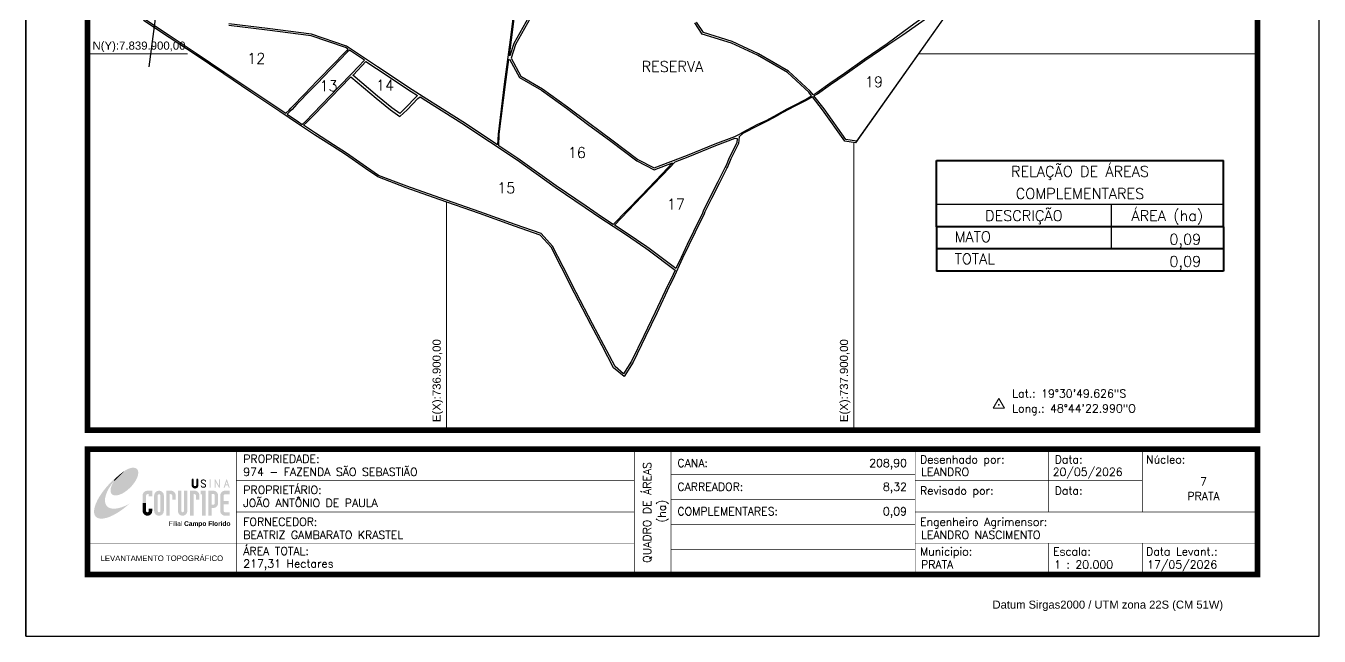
# Model space of a CAD drawing. Header units: millimetres. Extents: x 735867 to 739043, y 7838471 to 7842962.
# Drawn here: x 735867 to 739043, y 7838471 to 7839968 of the extents above; entities that cross this region are included whole.
import ezdxf
from ezdxf.enums import TextEntityAlignment as Align

# ---------------------------------------------------------------- set-up
doc = ezdxf.new("R2010")
doc.units = ezdxf.units.MM
doc.linetypes.add('LIN0', pattern=[0])
doc.layers.add('0114000974', color=1, linetype='Continuous', lineweight=25)
doc.layers.add('MALHA', color=8, linetype='Continuous', lineweight=9)
for name, color, linetype in [('0114000974010', 5, 'Continuous'), ('0114000974011', 5, 'Continuous'), ('0114000974012', 5, 'Continuous'), ('0114000974013', 5, 'Continuous'), ('0114000974014', 5, 'Continuous'), ('0114000974015', 5, 'Continuous'), ('0114000974016', 5, 'Continuous'), ('0114000974017', 5, 'Continuous'), ('0114000974018', 5, 'Continuous'), ('0114000974019', 5, 'Continuous'), ('MARGEM', 5, 'Continuous'), ('QUADRO_DE_AREAS_COMPLEMENTARES', 7, 'Continuous'), ('REDE_DE_LUZ', 6, 'Continuous'), ('TEXTO', 7, 'Continuous')]:
    doc.layers.add(name, color=color, linetype=linetype)
doc.styles.add('ARIAL', font='arial.ttf')
doc.styles.add('marcelo', font='arial.ttf')
doc.styles.add('Simplex', font='simplex.shx')
doc.styles.get("Standard").update_dxf_attribs({"font": 'arial.ttf'})

# ---------------------------------------------------------------- blocks, each defined once
blk = doc.blocks.new('A$C78F83FB3')
at = {"layer": 'MARGEM'}
h = blk.add_hatch(color=20, dxfattribs=at)
edge = h.paths.add_edge_path()
edge.add_ellipse((19.49252969805752, 23.76901074934267), major_axis=(-6.677515766303305, -6.672000075778349), ratio=0.4694262812226394, start_angle=311.7501504801908, end_angle=220.5612121752525)
edge.add_ellipse((22.82986204686245, 22.05041624295973), major_axis=(12.64314690165941, 11.29363695207668), ratio=0.4576143536588932, start_angle=68.74487958061722, end_angle=125.2374616450492)
edge = h.paths.add_edge_path()
edge.add_ellipse((18.27843590813358, 18.7000237299826), major_axis=(13.94641179084385, 13.58731591489177), ratio=0.3868478959663504, start_angle=38.37194142280983, end_angle=256.2669496084548)
edge.add_ellipse((22.82986204686245, 22.05041624295973), major_axis=(12.64314690165941, 11.29363695207668), ratio=0.4576143536588932, start_angle=125.23746164504931, end_angle=224.6154002363744, ccw=False)
edge.add_ellipse((19.49252969805752, 23.76901074934267), major_axis=(-6.677515766303305, -6.672000075778349), ratio=0.4694262812226394, start_angle=220.5612121752525, end_angle=311.75015048019094, ccw=False)
for color, points in [(20, [(15.45778863352393, 26.11761229920649), (14.17280382091781, 24.81128310102486), (14.05645962093626, 24.24171790170931), (14.38920902820905, 23.9691135479834), (14.66876066836198, 24.54100542205833), (19.47055702085276, 29.31586893338226), (18.478636349427, 28.66270637947582), (17.30636584001263, 27.78430901903175)]), (7, [(58.42352549412317, 24.89581709045433), (57.90177264164231, 24.89581709045433), (57.90177264164231, 21.73131122875475, -0.414213562374883), (57.15176906722627, 20.98130765992664), (56.84072906763322, 20.98130765992664, -0.4142135623713062), (56.09072549368284, 21.73131122875475), (56.09072549368284, 24.89581709045433), (55.56897264120198, 24.89581709045433), (55.56897264120198, 21.73131122875475, 0.414213562374881), (56.84072906763322, 20.45955480325483), (57.15176906722627, 20.45955480325483, 0.4142135623748828), (58.42352549412317, 21.73131122875475)]), (7, [(62.37154563290096, 23.70182066101097), (62.89329848538182, 23.70182066101097, 0.4142135623730951), (61.69930205873242, 24.89581709045433), (61.23274206004134, 24.89581709045433, 0.3963175009979032), (60.04100183124683, 23.77518751162552), (60.04280685453704, 23.72460765826963, 0.1519117205371636), (60.39122131007752, 22.97353964734339), (60.46165448154352, 22.91855621028208), (62.18180790224142, 21.99944823670648), (62.18180526939249, 21.99945144790672, -0.1319208741206539), (62.36827062263182, 21.58727541256212, -0.3855775380272414), (61.69930205873242, 20.98130765992664), (61.23274206004134, 20.98130765992664, -0.4142135623730951), (60.56049848587282, 21.65355123269819), (60.0387456329263, 21.65355123269819, 0.4142135623730951), (61.23274206004134, 20.45955480325483), (61.69930205873242, 20.45955480325483, 0.4025456992427911), (62.89234340290568, 21.6058038069632, 0.1652924309341208), (62.50825860637269, 22.41658163506054), (60.75023621653236, 23.35592365700268, -0.1319196639834037), (60.56377349614194, 23.76809648114704, -0.3855775380884511), (61.23274206004134, 24.37406423378252), (61.69930205873242, 24.37406423378252, -0.4142135623730951)]), (7, [(61.69930205873242, 24.89581709045433), (61.23274206004134, 24.89581709045433, 0.3963175009979032), (60.04100183124683, 23.77518751162552), (60.04280685453704, 23.72460765826963, 0.1519117205371611), (60.39122131007752, 22.97353964734339), (60.46165448154352, 22.91855621028208), (62.18180381373532, 21.9994504197266), (62.84865511494718, 21.82638670939468, 0.1240701534849262), (62.50825860637269, 22.41658163506054), (60.75023621653236, 23.35592365700268, -0.1319196639834049), (60.56377349614194, 23.76809648114704, -0.3855775380884474), (61.23274206004134, 24.37406423378252), (61.69930205873242, 24.37406423378252, -0.4142135623730951), (62.37154563290096, 23.70182066101097), (62.89329848538182, 23.70182066101097, 0.4142135623730951)]), (7, [(30.9688489884793, 12.46057883340381), (29.12956578849844, 12.46057883340381), (29.12956578849844, 8.205600146832694, 1), (34.2927860744021, 8.205600146832694), (34.2927860744021, 9.41204148966335), (32.45350287442125, 9.41204148966335), (32.45350287442125, 8.205932778003444, -1), (30.9688489884793, 8.205932778003444)])]:
    blk.add_hatch(color=color, dxfattribs=at).paths.add_polyline_path(points)
h = blk.add_hatch(color=7, dxfattribs=at)
h.paths.add_polyline_path([(65.24143545382685, 24.89581709045433), (64.719682601346, 24.89581709045433), (64.719682601346, 20.45955480325483), (65.24143545382685, 20.45955480325483)])
h.paths.add_polyline_path([(67.37773595663748, 20.45955480325483), (67.89948880865266, 20.45955480325483), (67.89948880865266, 23.74000002134108), (69.73896931304625, 20.45955480325483), (70.2326689661204, 20.45955480325483), (70.2326689661204, 24.89581709045433), (69.7109161141052, 24.89581709045433), (69.7109161141052, 21.57635474640392), (67.84955710505164, 24.89581709045433), (67.37773595663748, 24.89581709045433)])
h.paths.add_polyline_path([(72.1717090551465, 20.45955480325483), (72.72063637624524, 20.45955480325483), (73.13604753471007, 21.73022423374914), (74.48635787709645, 21.73022423374914), (74.90176903695829, 20.45955480325483), (75.45069635805703, 20.45955480325483), (74.00037984323716, 24.89581709045433), (73.62202556996635, 24.89581709045433)])
h.paths.add_polyline_path([(73.81120270590327, 23.79540475893282), (74.31578482926852, 22.25197709042095), (73.30662058346934, 22.25197709042095)], flags=16)
h = blk.add_hatch(color=7, dxfattribs=at)
h.paths.add_polyline_path([(31.71117593214876, 18.92856948513054, 0.4142135623717892), (29.12956578849844, 16.34695934939645), (29.12956578849844, 12.46057883340381), (30.9688489884793, 12.46057883340381), (30.9688489884793, 16.34695934939645, -0.4142135623683335), (31.71117593214876, 17.08928628701233), (32.45350287442125, 17.08928628701233), (32.45350287442125, 16.01580948817991), (34.2927860744021, 16.01580948817991), (34.2927860744021, 18.92856948513054)])
h.paths.add_polyline_path([(44.14898754988826, 17.0892876802709, -0.4142135623742375), (44.8913144926264, 16.34696074265503), (44.8913144926264, 14.10088421094679), (46.72464781633607, 14.10088421094679), (46.72464781633607, 16.1717890470054, 0.4339372041620699), (44.15166642895928, 18.92856948513054), (41.7684372962176, 18.92856948513054), (41.7684372962176, 12.46057883340381), (43.60997205932654, 12.46057883340381), (43.60997205932654, 17.0892876802709)])
h.paths.add_polyline_path([(43.60997205932654, 12.46057883340381), (41.7684372962176, 12.46057883340381), (41.7684372962176, 5.62342431831621), (43.60997205932654, 5.62342431831621)])
h.paths.add_polyline_path([(47.92285833374626, 12.46057883340381), (49.75384713343373, 12.46057883340381), (49.75384713343373, 18.92856948513054), (47.92285833374626, 18.92856948513054)])
h.paths.add_polyline_path([(52.90999316058151, 18.92856948513054), (51.07900436042837, 18.92856948513054), (51.07900436042837, 12.46057883340381), (52.90999316058151, 12.46057883340381)])
h.paths.add_polyline_path([(51.07900436042837, 8.116991732897986, -1), (49.75384713343373, 8.116991732897986), (49.75384713343373, 12.46057883340381), (47.92285833374626, 12.46057883340381), (47.92285833374626, 8.116991732897986, 1), (52.90999316058151, 8.116991732897986), (52.90999316058151, 12.46057883340381), (51.07900436042837, 12.46057883340381)])
h.paths.add_polyline_path([(54.4059423576764, 12.46057883340381), (56.24711036595545, 12.46057883340381), (56.24711036595545, 17.0892876802709), (56.78612585605151, 17.0892876802709, -0.4142135623742375), (57.52845279878965, 16.34696074265503), (57.52845279878965, 14.10088421094679), (59.36178612343065, 14.10088421094679), (59.36178612343065, 16.1717890470054, 0.433937204159849), (56.78880473512254, 18.92856948513054), (54.4059423576764, 18.92856948513054)])
h.paths.add_polyline_path([(56.24711036595545, 12.46057883340381), (54.4059423576764, 12.46057883340381), (54.4059423576764, 5.62342431831621), (56.24711036595545, 5.62342431831621)])
h.paths.add_polyline_path([(60.72681364004529, 12.46057883340381), (62.5787689425706, 12.46057883340381), (62.5787689425706, 18.92856948513054), (60.02400447295077, 18.92856948513054), (60.02400447295077, 17.07661419052147), (60.72681364004529, 17.07661419052147)])
h.paths.add_polyline_path([(62.5787689425706, 12.46057883340381), (60.72681364004529, 12.46057883340381), (60.72681364004529, 5.62342431831621), (62.5787689425706, 5.62342431831621)])
h.paths.add_polyline_path([(64.06033389416552, 12.46057883340381), (65.81692861399642, 12.46057883340381), (65.81692861399642, 17.17197476762794), (66.65537367395154, 17.17197476762794, -0.4504170649478489), (67.4759536134734, 16.24805634159111), (67.4759536134734, 12.46057883340381), (69.23629670550145, 12.46057883340381, 0.0023072238447772), (69.2352031432747, 12.48437901276611, 0.0052816276479904), (69.23187326972402, 12.53881615835689, -0.0009375819612998), (69.23254833283863, 12.52915784406923), (69.23254833283863, 16.1717890470054, 0.4339372041390078), (66.65956694546185, 18.92856948513054), (64.06033389416552, 18.92856948513054)])
h.paths.add_polyline_path([(64.06033389416552, 5.62342431831621), (65.81692861399642, 5.62342431831621), (65.81692861399642, 9.772377391042937), (66.65956694546185, 9.772377391042937, 0.4260561835811972), (69.23629670550145, 12.46057883340381), (67.4759536134734, 12.46057883340381), (67.4759536134734, 12.45289054203295, -0.4504170649920242), (66.65537367395154, 11.52897211599611), (65.81692861399642, 11.52897211599611), (65.81692861399642, 12.46057883340381), (64.06033389416552, 12.46057883340381)])
h.paths.add_polyline_path([(70.36781046266697, 12.46057883340381), (74.87112580060057, 12.46057883340381), (74.87112580060057, 13.44249203491472), (72.21006248152844, 13.44249203491472), (72.21006248152844, 16.34695934939645, -0.4142135623711788), (72.94942060445464, 17.08631746906303), (75.37752363045729, 17.08631746906303), (75.37752363045729, 18.92856948513054), (72.94942060445464, 18.92856948513054, 0.4142135623725473), (70.36781046266697, 16.34695934939645)])
h.paths.add_polyline_path([(72.21006248152844, 11.61721684474014), (74.87112580060057, 11.61721684474014), (74.87112580060057, 12.46057883340381), (70.36781046266697, 12.46057883340381), (70.36781046266697, 8.205034461500873, 0.4142135623725462), (72.94942060445464, 5.62342431831621), (75.37752363045729, 5.62342431831621), (75.37752363045729, 7.465676334383715), (72.94942060445464, 7.465676334383715, -0.4142135623635321), (72.21006248152844, 8.205034461500873)])
h = blk.add_hatch(color=7, dxfattribs=at)
h.paths.add_polyline_path([(35.29185836163378, 16.34696074265503), (35.29185836163378, 8.205034461500873, 1), (40.45507864753744, 8.205034461500873, 0.0169780895490428), (40.44912876986927, 8.380206157150496), (40.44912876986927, 16.1717890470054, 0.4339372041435756), (37.87614738295815, 18.92856948513054), (37.87078963506065, 18.92856948513054, 0.4139096673082446)])
h.paths.add_polyline_path([(38.62174532336212, 16.34696461695694), (38.62174532336212, 8.205030579748382, -1), (37.12519168534345, 8.205030579748382), (37.12519168534345, 16.34696461695694, -1)], flags=16)
at = {"layer": 'MARGEM', "color": 7}
blk.add_lwpolyline([(58.42352549412317, 24.89581709045433), (57.90177264164231, 24.89581709045433), (57.90177264164231, 21.73131122875475, -0.414213562374883), (57.15176906722627, 20.98130765992664), (56.84072906763322, 20.98130765992664, -0.4142135623713062), (56.09072549368284, 21.73131122875475), (56.09072549368284, 24.89581709045433), (55.56897264120198, 24.89581709045433), (55.56897264120198, 21.73131122875475, 0.414213562374881), (56.84072906763322, 20.45955480325483), (57.15176906722627, 20.45955480325483, 0.4142135623748828), (58.42352549412317, 21.73131122875475), (58.42352549412317, 24.89581709045433)], format="xyb", close=True, dxfattribs=at)
at = {"layer": 'MARGEM', "color": 252, "insert": (43.04650165820534, 2.724004919993203), "char_height": 2.5, "attachment_point": 1, "style": 'ARIAL'}
blk.add_mtext_dynamic_manual_height_columns('Filial {\\fArial|b1|i0|c0|p34;Campo Florido}', width=33.02713217337623, gutter_width=2.457055131520348, heights=[2.954382835510086], dxfattribs=at)

msp = doc.modelspace()

# ---------------------------------------------------------------- linework, layer by layer
at = {"layer": '0114000974'}
for points in [[(738175.5291942948, 7840065.140825513), (737903.9714724389, 7839681.387108454), (737878.1746738522, 7839685.914857795), (737823.4925556895, 7839762.416178022), (737798.4395698479, 7839794.301773762), (737783.1476494027, 7839785.1409757), (737755.4994601005, 7839771.495809828), (737738.087264829, 7839762.564431391), (737717.1653223907, 7839750.828530655), (737713.4282996486, 7839748.689333183), (737687.5472867761, 7839734.815212765), (737664.1609383888, 7839723.386731685), (737627.3303806586, 7839704.320022518), (737618.4083107498, 7839696.122388399), (737616.8055602983, 7839679.893921246), (737598.239909188, 7839642.496838869), (737589.0198337621, 7839620.508374746), (737588.534018989, 7839620.681340573), (737587.9809998005, 7839619.662239478), (737570.1040413697, 7839583.602077429), (737550.8510712385, 7839545.007148109), (737533.994847885, 7839512.061736869), (737532.3755597438, 7839507.394598398), (737510.6667942983, 7839462.144520695), (737494.8703879886, 7839430.453387461), (737479.8839820937, 7839398.185305491), (737455.7896884197, 7839345.86630175), (737447.713149783, 7839330.308559835), (737447.0168872878, 7839328.88860565), (737416.207956523, 7839263.645727992), (737388.3436661497, 7839206.349265353), (737358.4508831799, 7839143.603050139), (737336.0305029571, 7839107.691967154), (737310.3166048849, 7839129.62440343), (737282.5494058147, 7839183.127936011), (737254.5198203146, 7839235.649923555), (737214.1588040533, 7839312.523303107), (737182.4738123594, 7839375.391465241), (737156.9098634615, 7839425.175455484), (737129.9900713875, 7839455.121309598), (737066.9832810605, 7839477.282387293), (736980.8459883035, 7839508.387194483), (736882.0801246373, 7839542.247918727), (736800.7815329105, 7839570.909620858), (736731.4122716133, 7839597.707728962), (736700.9826835166, 7839618.352009529), (736652.378675844, 7839652.449194695), (736620.3200116385, 7839673.156413168), (736576.1874764513, 7839701.486591004), (736534.237054217, 7839729.11239326), (736491.2466968971, 7839758.428136453), (736419.817664181, 7839806.061798485), (736353.6279758879, 7839850.549988231), (736282.7069999524, 7839898.149287424), (736219.1526939541, 7839940.313267901), (736156.4551883818, 7839981.830533393)], [(737106.2980906788, 7839988.388906605), (737069.0743005652, 7839923.043616389), (737058.683315128, 7839889.51850124), (737082.8733435475, 7839844.841432141), (737135.4304842275, 7839814.213279342), (737197.0525051771, 7839769.675291119), (737248.770279712, 7839731.160827321), (737305.7746312852, 7839688.97062562), (737369.9606011254, 7839640.807556551), (737410.1040605739, 7839620.272560235), (737491.4049938855, 7839651.28970561), (737559.502703429, 7839678.831786), (737608.3161409543, 7839697.329415635), (737622.3255762814, 7839704.66946785), (737625.8264569314, 7839706.919625682), (737662.8125650812, 7839726.066861315), (737686.1795143, 7839737.485862375), (737711.9741229896, 7839751.313663818), (737715.6862614076, 7839753.438616666), (737736.6683347729, 7839765.208247089), (737754.1509326596, 7839774.17573771), (737781.7105750293, 7839787.77720316), (737796.5712366236, 7839796.679650725), (737789.6420439677, 7839805.498616945), (737737.1840879689, 7839854.010043629), (737663.7303663592, 7839896.28468319), (737599.9829364246, 7839925.656615053), (737527.8945639064, 7839948.438391666), (737509.4927206642, 7839976.014665202)]]:
    msp.add_lwpolyline(points, dxfattribs=at)
at = {"layer": '0114000974010'}
msp.add_lwpolyline([(737102.4605630132, 7839990.541630315), (737065.0135989868, 7839924.804564731), (737055.8305873263, 7839895.176814293), (737054.3611739553, 7839895.579883553), (737059.673592414, 7839934.120939518), (737076.0021534004, 7840064.984465857)], dxfattribs=at)
at = {"layer": '0114000974011'}
msp.add_lwpolyline([(737073.0216935637, 7840065.327508803), (737056.699061474, 7839934.511498982), (737041.614797606, 7839825.076697784), (737026.7093347056, 7839703.066583366), (737025.6142813611, 7839676.208495466), (736939.9628245542, 7839733.210903098), (736851.8276829672, 7839788.816478792), (736816.084699361, 7839811.255900229), (736730.6481797431, 7839867.826452413), (736654.2477560088, 7839918.84336919), (736568.8762838651, 7839948.283964474), (736460.3798394987, 7839961.931512059), (736365.8559073162, 7839973.197870214)], dxfattribs=at)
at = {"layer": '0114000974012'}
msp.add_lwpolyline([(736158.8304544683, 7839985.534896808), (736221.581977164, 7839943.981862059), (736285.1492664434, 7839901.809270037), (736356.080009142, 7839854.203415788), (736422.2655064974, 7839809.718044095), (736493.7068173047, 7839762.076194207), (736505.4945461295, 7839754.037972323), (736513.460533828, 7839761.787461599), (736518.0435184297, 7839766.404492478), (736530.1136589659, 7839779.124197828), (736543.0880284505, 7839792.379262307), (736551.2193795037, 7839801.080276578), (736582.7762459592, 7839833.387887475), (736592.6170897147, 7839843.561165535), (736616.8198004342, 7839868.368878027), (736654.5062616641, 7839907.394136168), (736658.4308539227, 7839911.240254057), (736652.4557223574, 7839915.23018991), (736567.9649275489, 7839944.367081105), (736459.8935197673, 7839957.961164202), (736365.3522116081, 7839969.229593407)], dxfattribs=at)
at = {"layer": '0114000974013'}
msp.add_lwpolyline([(736661.8297584777, 7839908.970611791), (736657.345336492, 7839904.575858273), (736619.6900569658, 7839865.582889554), (736595.4861701472, 7839840.773971566), (736585.644507379, 7839830.599846824), (736554.1117097146, 7839798.316877321), (736545.9789196936, 7839789.614323271), (736532.9938698703, 7839776.348347391), (736520.9140910303, 7839763.618485042), (736516.2747849321, 7839758.944714263), (736508.8669942626, 7839751.738251419), (736536.6866506288, 7839732.767627481), (736545.8773686917, 7839726.715222134), (736553.5964285058, 7839733.851640554), (736572.7551504199, 7839753.532946006), (736636.0725288952, 7839819.227019837), (736667.9644083425, 7839851.805291311), (736698.5960251834, 7839884.419680303)], close=True, dxfattribs=at)
at = {"layer": '0114000974014'}
msp.add_lwpolyline([(736702.1175833881, 7839880.865679638), (736727.8796450503, 7839863.662882956), (736813.3748394311, 7839807.05348013), (736829.0004531029, 7839797.243730215), (736825.5815875435, 7839794.2444332), (736799.4549020123, 7839767.048362696), (736785.1331471998, 7839753.729864804), (736766.1885461072, 7839766.983448193), (736730.8758885922, 7839795.656581985), (736670.3675663687, 7839847.112604939), (736671.5735726788, 7839848.344567483)], close=True, dxfattribs=at)
at = {"layer": '0114000974015'}
msp.add_lwpolyline([(736835.0880799377, 7839794.602655794), (736849.6970946247, 7839785.431126048), (736937.7872478779, 7839729.853934062), (737073.2718052142, 7839639.686804943), (737167.0865737488, 7839572.643760671), (737240.6535540363, 7839522.791842849), (737278.695263986, 7839496.707790913), (737339.1717112667, 7839457.240506019), (737389.5415753219, 7839422.628942841), (737395.251213354, 7839418.926055475), (737461.7696685405, 7839369.370150405), (737451.8366325786, 7839347.801286312), (737443.7847513331, 7839332.291041643), (737443.0520112104, 7839330.796695169), (737412.2400282271, 7839265.547353948), (737384.3790279287, 7839208.257656587), (737354.5861620083, 7839145.721171481), (737335.0017726031, 7839114.352540526), (737313.8260087052, 7839132.414216391), (737286.4431296294, 7839185.177217769), (737258.4086163755, 7839237.708438965), (737218.0715176949, 7839314.536264034), (737186.3955220347, 7839377.386576578), (737160.5634166485, 7839427.692782698), (737132.5106253866, 7839458.898996782), (737068.4604773575, 7839481.427049705), (736982.3067741705, 7839512.53778282), (736883.5251100868, 7839546.403924055), (736802.3061335036, 7839575.037557982), (736733.466635865, 7839601.631012559), (736703.4814269434, 7839621.973813911), (736654.8367055241, 7839656.099561005), (736622.7021379157, 7839676.855806733), (736578.5859919407, 7839705.175463777), (736549.3185325864, 7839724.449096832), (736556.3891788962, 7839730.986044566), (736575.6283022744, 7839750.749944555), (736638.9417838409, 7839816.439975202), (736665.3963587565, 7839843.463917917), (736727.04087651, 7839791.041679062), (736762.5731525945, 7839762.190219617), (736785.6676057271, 7839746.03341278), (736803.6646468005, 7839762.769738515), (736829.730987019, 7839789.902993726)], close=True, dxfattribs=at)
at = {"layer": '0114000974016'}
msp.add_lwpolyline([(737029.7019032983, 7839702.823182833), (737044.5898550642, 7839824.689958158), (737053.0701547868, 7839886.213670706), (737055.0947447853, 7839886.905136888), (737079.5916857467, 7839841.661224599), (737133.0282862725, 7839810.52055856), (737194.449649931, 7839766.127597583), (737246.1474669799, 7839727.627996219), (737303.1453943148, 7839685.44254924), (737367.6212368465, 7839637.061969109), (737409.8432355203, 7839615.463716264), (737454.7504859816, 7839632.59629592), (737429.2530877622, 7839605.253645911), (737377.8530671301, 7839551.550068931), (737309.5800996104, 7839481.328598546), (737280.9196039423, 7839500.032606447), (737242.9065242918, 7839526.097027452), (737169.3717245271, 7839575.927138469), (737075.5433570299, 7839642.979900998), (737028.5374555518, 7839674.26307652)], close=True, dxfattribs=at)
at = {"layer": '0114000974017'}
msp.add_lwpolyline([(737461.1176828328, 7839635.02544725), (737493.0142203204, 7839647.194305589), (737561.1073590211, 7839674.734537302), (737608.8656752296, 7839692.832333525), (737613.6059808485, 7839692.26539122), (737612.5060822777, 7839681.128493515), (737594.2364524502, 7839644.327691452), (737586.5724691198, 7839626.050268034), (737586.4626158429, 7839626.089379367), (737584.0749487196, 7839621.689397902), (737566.1643121521, 7839585.561302651), (737546.9237868815, 7839546.991320572), (737529.9383078251, 7839513.793279652), (737528.3004852101, 7839509.072720821), (737506.7140658619, 7839464.077663166), (737490.9053657457, 7839432.361865799), (737475.8903860362, 7839400.032259929), (737463.4799880066, 7839373.08398455), (737397.5367241881, 7839422.211375025), (737391.7628805682, 7839425.95590182), (737341.3977346192, 7839460.56422296), (737312.1400256387, 7839479.657975776), (737380.0122231379, 7839549.467238208), (737431.4338575037, 7839603.19339757)], close=True, dxfattribs=at)
at = {"layer": '0114000974018'}
msp.add_lwpolyline([(738096.9682604622, 7840008.669270438), (738038.8193631574, 7839966.27230469), (737981.5863200024, 7839924.336050667), (737925.6652918084, 7839886.130986939), (737877.4107870151, 7839851.323691101), (737841.105500747, 7839826.893946971), (737808.896696659, 7839804.063357095), (737800.3760454899, 7839798.95896455), (737792.8859638142, 7839808.491789016), (737739.8079766151, 7839857.576600569), (737665.7525304327, 7839900.197549192), (737601.5727814652, 7839929.768674107), (737530.6957097854, 7839952.167648555), (737513.9898060415, 7839977.20245432)], dxfattribs=at)
at = {"layer": '0114000974019'}
msp.add_lwpolyline([(738117.8466212942, 7839983.626289129), (737906.7834159562, 7839685.360826343), (737880.707790046, 7839689.937514324), (737827.0140584646, 7839765.05606298), (737802.2443787135, 7839796.581087588), (737810.5374076293, 7839801.549120444), (737842.810595283, 7839824.42534737), (737879.1261738408, 7839848.862017159), (737927.3892635398, 7839883.675505523), (737983.3195312736, 7839921.886881674), (738020.538614967, 7839946.11843242), (738089.0109453351, 7839994.602707941), (738104.2562686102, 7840005.671516231)], close=True, dxfattribs=at)
at = {"layer": 'MALHA', "linetype": 'Continuous'}
for points in [[(736018.536240538, 7839900), (736264.5419381454, 7839900)], [(738058.6696972577, 7839900), (738891.3362405379, 7839900)], [(737900, 7838976.616558729), (737900, 7839682.08416517)], [(736900, 7838976.616558729), (736900, 7839536.104298495)]]:
    msp.add_lwpolyline(points, dxfattribs=at)
at = {"layer": 'MARGEM', "color": 174, "linetype": 'LIN0'}
msp.add_line((735867.3362405379, 7838471.01304081), (735867.3362405379, 7842961.653040802), dxfattribs=at)
at = {"layer": 'MARGEM', "color": 174, "linetype": 'LIN0', "flags": 128}
msp.add_lwpolyline([(739042.536240538, 7838471.01304081), (739042.536240538, 7842961.653040808), (735867.3362405379, 7842961.653040808), (735867.3362405379, 7838471.01304081)], close=True, dxfattribs=at)
at = {"layer": 'MARGEM', "color": 174, "linetype": 'LIN0', "const_width": 13.73972364951974, "flags": 128}
for points in [[(738891.3362405379, 7838976.616558729), (738891.3362405379, 7842810.453040808), (736018.536240538, 7842810.453040808), (736018.536240538, 7838976.616558729)], [(736018.536240538, 7838929.609015008), (738891.3362405379, 7838929.609015008), (738891.3362405379, 7838622.213040808), (736018.536240538, 7838622.213040808)]]:
    msp.add_lwpolyline(points, close=True, dxfattribs=at)
at = {"layer": 'MARGEM', "color": 174, "linetype": 'LIN0', "flags": 128}
for points, const_width in [([(736383.8134737473, 7838929.609015008), (736383.8134737473, 7838622.213040808)], 1.526635961057749), ([(736383.8134737473, 7838929.609015008), (736383.8134737473, 7838625.00308194)], 1.512779640586703), ([(737361.3665629759, 7838929.609015008), (737361.3665629759, 7838625.9819459)], 1.526635961057749), ([(737450.9681750244, 7838929.609015008), (737450.9681750244, 7838625.9819459)], 1.526635961057749), ([(738050.7065272678, 7838929.609015008), (738050.7065272678, 7838625.9819459)], 1.526635961057749), ([(738378.7106549302, 7838775.911027904), (738378.7106549302, 7838929.609015008)], 1.526635961057749), ([(738608.1291598009, 7838775.911027904), (738608.1291598009, 7838929.609015008)], 1.526635961057749), ([(736383.8134737473, 7838852.760021462), (737361.3665629759, 7838852.760021462)], 1.526635961057749), ([(737450.9681750244, 7838868.129819196), (738050.7065272678, 7838868.129819196)], 1.526635961057749), ([(738050.7065272678, 7838852.760021462), (738608.1291598009, 7838852.760021462)], 1.526635961057749), ([(737450.9681750244, 7838806.650623386), (738050.7065272678, 7838806.650623386)], 1.526635961057749), ([(736383.8134737473, 7838775.911027904), (737361.3665629759, 7838775.911027904)], 1.526635961057749), ([(738050.7065272678, 7838775.911027904), (738891.5525170946, 7838775.911027904)], 1.526635961057749), ([(737450.9681750244, 7838745.171427562), (738050.7065272678, 7838745.171427562)], 1.526635961057749), ([(736018.536240538, 7838699.062034359), (737361.3665629759, 7838699.062034359)], 1.526635961057749), ([(737450.9681750244, 7838683.692231752), (738050.7065272678, 7838683.692231752)], 1.526635961057749), ([(738050.7065272678, 7838699.062034359), (738891.4443788163, 7838699.062034359)], 1.526635961057749), ([(738378.7106549302, 7838699.062034359), (738378.7106549302, 7838622.912244109)], 1.526635961057749), ([(738608.1291598009, 7838699.062034359), (738608.1291598009, 7838622.912244109)], 1.526635961057749)]:
    msp.add_lwpolyline(points, dxfattribs=dict(at, const_width=const_width))
at = {"layer": 'QUADRO_DE_AREAS_COMPLEMENTARES', "color": 174, "linetype": 'ByBlock', "lineweight": 40}
for p, q in [((738103.1430584072, 7839475.516422932), (738103.1430584072, 7839638.362377507)), ((738103.1430584072, 7839638.362377507), (738807.6351608271, 7839638.362377505)), ((738807.6351608122, 7839475.516422947), (738807.6351608271, 7839638.362377505)), ((738103.1430584072, 7839475.516422932), (738103.1430584067, 7839421.234438067)), ((738807.6351608122, 7839475.516422947), (738103.1430584072, 7839475.516422932)), ((738807.6351608122, 7839475.516422947), (738807.6351608124, 7839421.234438081)), ((738103.1430583913, 7839421.234438068), (738103.1430583907, 7839366.952453201)), ((738807.635160751, 7839421.23443809), (738103.1430584067, 7839421.234438067)), ((738807.6351608014, 7839421.23443809), (738807.6351607892, 7839366.952453217)), ((738807.6351607892, 7839366.952453217), (738103.1430583907, 7839366.952453201))]:
    msp.add_line(p, q, dxfattribs=at)
at = {"layer": 'QUADRO_DE_AREAS_COMPLEMENTARES', "linetype": 'Continuous'}
for p, q in [((738807.6351608271, 7839529.798407791), (738103.1430584072, 7839529.798407791)), ((738531.9680747112, 7839529.798407791), (738531.9680747112, 7839421.234438075))]:
    msp.add_line(p, q, dxfattribs=at)
at = {"layer": 'REDE_DE_LUZ'}
msp.add_lwpolyline([(736374.5741174732, 7841358.360601731), (736349.7645440659, 7841175.88438117), (736316.9244163241, 7840954.06062531), (736280.5189980658, 7840708.58532638), (736238.211453133, 7840389.43470608), (736169.6074603511, 7839868.117341255)], dxfattribs=at)
at = {"layer": 'TEXTO', "color": 7, "lineweight": 9, "flags": 128}
msp.add_lwpolyline([(738242.4885744739, 7839030.442709117), (738269.8293123574, 7839030.442709117), (738256.1589434152, 7839054.120482686)], close=True, dxfattribs=at)
at = {"layer": 'TEXTO', "color": 7, "lineweight": 9, "const_width": 2.135995295756108, "flags": 128}
msp.add_lwpolyline([(738255.0909458412, 7839038.335300309, -0.9999999999999998), (738257.2269409894, 7839038.335300309, -0.9999999999999998)], format="xyb", close=True, dxfattribs=at)

# ---------------------------------------------------------------- block references
at = {"layer": 'MARGEM', "linetype": 'ByBlock', "xscale": 4.623704209697037, "yscale": 4.623704209697037, "zscale": 4.623704209697037}
msp.add_blockref('A$C78F83FB3', (736019.1035012298, 7838740.334043831), dxfattribs=at)

# ---------------------------------------------------------------- texts
at = {"layer": 'MALHA'}
msp.add_text('N(Y):7.839.900,00', height=20, dxfattribs=at).set_placement((736031.0025567667, 7839904.02979474), align=Align.BOTTOM_LEFT)
for s, p in [('E(X):736.900,00', (736891.8482577465, 7838996.127746238)), ('E(X):737.900,00', (737891.8482577465, 7838996.127746238))]:
    msp.add_text(s, height=20, rotation=90, dxfattribs=at).set_placement(p, align=Align.BOTTOM_LEFT)
at = {"layer": 'MARGEM', "color": 7, "linetype": 'Continuous', "lineweight": 9}
for s, style, p in [('PROPRIEDADE:', 'Simplex', (736401.0625019807, 7838915.809581132)), ('Desenhado por:', 'Simplex', (738062.6364491421, 7838914.310705664)), ('Data:', 'Simplex', (738393.182289594, 7838914.310705664)), ('Núcleo:', 'Simplex', (738617.7396033092, 7838914.310705664)), ('PROPRIETÁRIO:', 'Simplex', (736401.0625019807, 7838839.658097871)), ('Revisado por:', 'Simplex', (738062.6364491421, 7838837.781486676)), ('Data:', 'Simplex', (738393.182289594, 7838837.781486676)), ('FORNECEDOR:', 'Simplex', (736401.0625019807, 7838761.252267679)), ('Engenheiro Agrimensor:', 'Simplex', (738062.6364491421, 7838761.252267679)), ('ÁREA TOTAL:', 'Simplex', (736401.0625019807, 7838689.652522845)), ('Municipio:', 'Simplex', (738062.6364491421, 7838688.476271084)), ('Escala:', 'Simplex', (738389.2757264492, 7838688.476271084)), ('Data Levant.:', 'Simplex', (738617.7396033092, 7838688.476271084)), ('Datum Sirgas2000 / UTM zona 22S (CM 51W)', 'marcelo', (738240.6797363339, 7838558.154946302))]:
    msp.add_text(s, height=19.656, dxfattribs=dict(at, style=style)).set_placement(p, align=Align.TOP_LEFT)
at = {"layer": 'MARGEM', "color": 7, "linetype": 'Continuous', "style": 'Simplex'}
for s, p in [('CANA:', (737467.010534538, 7838905.618357094)), ('974 - FAZENDA SÃO SEBASTIÃO', (736401.0625019807, 7838883.744228991)), ('LEANDRO', (738065.1882709727, 7838883.744228991)), ('20/05/2026', (738388.2764709233, 7838883.740281499)), ('CARREADOR:', (737467.010534538, 7838847.418980935)), ('JOÃO ANTÔNIO DE PAULA', (736401.0625019807, 7838807.592745719)), ('COMPLEMENTARES:', (737467.010534538, 7838787.058959584)), ('BEATRIZ GAMBARATO KRASTEL', (736401.0625019807, 7838729.18691553)), ('LEANDRO NASCIMENTO', (738065.1882709727, 7838729.18691553)), ('217,31 Hectares', (736401.0625019807, 7838658.669598692)), ('PRATA', (738065.1882709727, 7838656.41091893)), ('1 : 20.000', (738391.8275482804, 7838656.41091893)), ('17/05/2026', (738620.2914251407, 7838656.41091893))]:
    msp.add_text(s, height=19.656, dxfattribs=at).set_placement(p, align=Align.TOP_LEFT)
for s, p in [('208,90', (738030.5659545829, 7838905.618357094)), ('8,32', (738030.5659545829, 7838847.418980935)), ('0,09', (738030.5659545829, 7838787.058959584))]:
    msp.add_text(s, height=19.656, dxfattribs=at).set_placement(p, align=Align.TOP_RIGHT)
for s, p in [('QUADRO DE ÁREAS', (737392.4595530076, 7838774.468280005)), ('(ha)', (737428.3484040912, 7838777.492280005))]:
    msp.add_text(s, height=19.656, rotation=90, dxfattribs=at).set_placement(p, align=Align.MIDDLE_CENTER)
for s, p in [('7', (738758.7281857131, 7838850.754948547)), ('PRATA', (738758.7281857131, 7838814.466948547))]:
    msp.add_text(s, height=19.656, dxfattribs=at).set_placement(p, align=Align.MIDDLE_CENTER)
at = {"layer": 'MARGEM', "color": 7, "linetype": 'ByBlock'}
msp.add_text('LEVANTAMENTO TOPOGRÁFICO', height=13.608, dxfattribs=at).set_placement((736201.1748571432, 7838662.032558153), align=Align.MIDDLE_CENTER)
at = {"layer": 'QUADRO_DE_AREAS_COMPLEMENTARES', "linetype": 'Continuous', "style": 'Simplex'}
for s, p in [('RELAÇÃO DE ÁREAS', (738455.3891096172, 7839611.221385074)), ('COMPLEMENTARES', (738455.3891096172, 7839556.939400221)), ('DESCRIÇÃO', (738317.5555665587, 7839502.657415371)), ('ÁREA (ha)', (738669.8016177622, 7839502.657415371))]:
    msp.add_text(s, height=26, dxfattribs=at).set_placement(p, align=Align.MIDDLE_CENTER)
for s, p in [('MATO', (738147.5490462623, 7839451.070865576)), ('TOTAL', (738147.5490462086, 7839396.788880711))]:
    msp.add_text(s, height=26, dxfattribs=at).set_placement(p, align=Align.MIDDLE_LEFT)
for p in [(738752.8660287221, 7839431.755339186), (738752.8660287152, 7839377.473354368)]:
    msp.add_text('0,09', height=26, dxfattribs=at).set_placement(p, align=Align.RIGHT)
at = {"layer": 'TEXTO', "linetype": 'Continuous', "style": 'Simplex'}
for s, p in [('12', (736410.6187750502, 7839875.697744591)), ('13', (736588.0473380433, 7839808.350926565)), ('14', (736726.9642598734, 7839809.725358626)), ('19', (737927.2104058975, 7839818.180650644)), ('16', (737197.6657585547, 7839644.475505358)), ('15', (737024.3634361026, 7839557.886756133)), ('17', (737441.1142329833, 7839518.02843226))]:
    msp.add_text(s, height=26, dxfattribs=at).set_placement(p)
msp.add_text('RESERVA', height=26, dxfattribs=at).set_placement((737454.7448111875, 7839855.567060294), align=Align.CENTER)
at = {"layer": 'TEXTO', "linetype": 'ByBlock', "style": 'Simplex'}
for s, p in [('Lat.: 19°30\'49.626"S', (738289.1538847103, 7839056.447179684, 993.0322631120764)), ('Long.: 48°44\'22.990"O', (738289.1538847103, 7839019.943179686, 993.0322631120764))]:
    msp.add_text(s, height=19.656, dxfattribs=at).set_placement(p)

doc.saveas('drawing.dxf')
